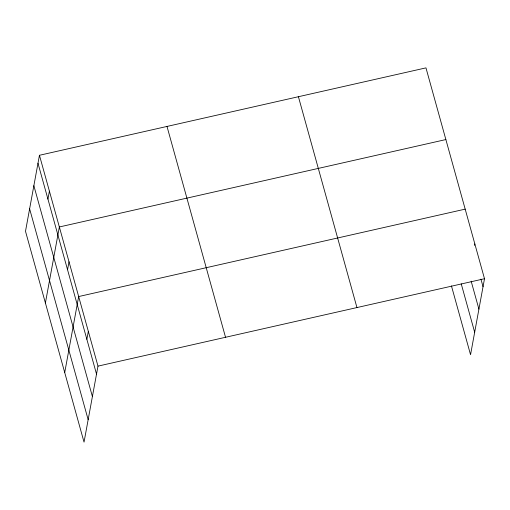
<?xml version="1.0" encoding="UTF-8"?>
<svg xmlns="http://www.w3.org/2000/svg" width="510" height="510" viewBox="0 0 510 510"><rect width="100%" height="100%" fill="white"/><g stroke="black" fill="none" stroke-linecap="round" stroke-linejoin="round"><path stroke-width="0.76" d="M39.448 155.282L25.5 231.279L84.035 442.125L97.984 366.129L39.448 155.282L425.965 67.875L484.5 278.721L470.551 354.718L451.446 285.893M47.934 199.098L49.4 191.129M45.403 302.965L59.351 226.969L445.867 139.561M67.543 269.733L69.009 261.764M64.719 372.549L78.668 296.552L465.184 209.138M86.859 339.309L88.326 331.341M474.574 245.38L474.842 243.933M97.984 366.129L484.5 278.721M480.936 279.129L483.04 286.69M471.151 281.157L478.915 309.137M461.238 283.866L474.67 332.265M298.414 96.721L356.949 307.568M166.999 126.435L225.535 337.288M37.982 163.251L96.517 374.098M33.864 185.704L92.399 396.55M29.618 208.832L88.153 419.679"/></g></svg>
